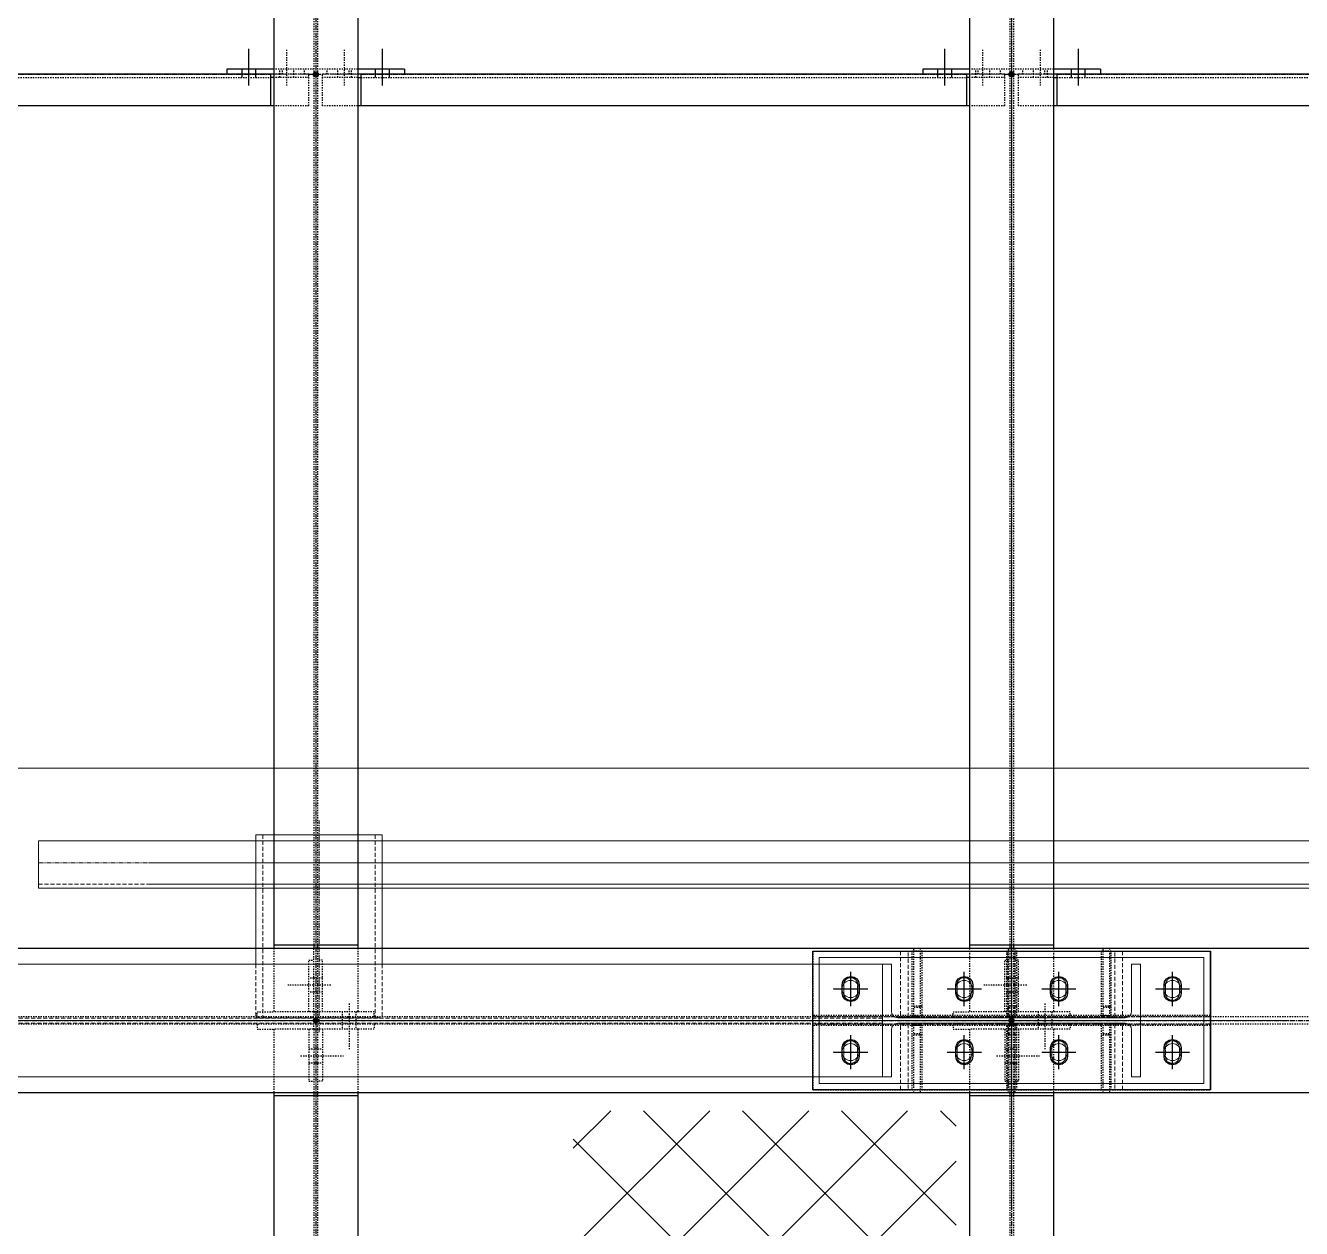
# Model space of a CAD drawing. Header units: millimetres. Extents: x -1319 to 21258, y 11161 to 27532.
# Drawn here: x 9667 to 11689, y 15352 to 17259 of the extents above; entities that cross this region are included whole.
import ezdxf

# ---------------------------------------------------------------- set-up
doc = ezdxf.new("R2010")
doc.units = ezdxf.units.MM
for name, pattern in [('CENTER', [12.7, 7.9375, -1.5875, 1.5875, -1.5875]), ('DXK_LINE_DOT2', [3.9198, 1.9599, -1.9599]), ('HIDDEN', [9.525, 6.35, -3.175]), ('PHANTOM', [2.5, 1.25, -0.25, 0.25, -0.25, 0.25, -0.25])]:
    doc.linetypes.add(name, pattern=pattern)
for name, color, linetype in [('1', 7, 'Continuous'), ('2', 7, 'Continuous'), ('4', 7, 'Continuous')]:
    doc.layers.add(name, color=color, linetype=linetype)
for name, color, linetype, lineweight in [('Belt', 4, 'Continuous', 9), ('CEN', 1, 'CENTER', 9), ('HIDDDEN', 3, 'HIDDEN', 9), ('HIDDEN', 3, 'HIDDEN', 9), ('MAIN OBJECT', 2, 'Continuous', 18), ('PANTHOM', 8, 'PHANTOM', 0), ('STR25', 30, 'Continuous', 5), ('STRUC-25HD', 3, 'HIDDEN', 5)]:
    doc.layers.add(name, color=color, linetype=linetype, lineweight=lineweight)

# ---------------------------------------------------------------- blocks, each defined once
blk = doc.blocks.new('A$Cfeb8c868')
at = {"layer": '4', "linetype": 'Continuous'}
for points in [[(4400, -6304, -1), (4400, -6296, -1)], [(4400, -6304, -1), (4400, -6296, -1)], [(5503, -6304, -1), (5503, -6296, -1)], [(5503, -6304, -1), (5503, -6296, -1)], [(4400, -7804, -1), (4400, -7796, -1)], [(4400, -7804, -1), (4400, -7796, -1)], [(5503, -7804, -1), (5503, -7796, -1)], [(5503, -7804, -1), (5503, -7796, -1)]]:
    blk.add_hatch(color=4, dxfattribs=at).paths.add_polyline_path(points)
at = {"layer": '1', "color": 4, "linetype": 'DXK_LINE_DOT2'}
for p, q in [((4397.1, -4930), (4397.1, -7680.5)), ((4402.8, -4930), (4402.8, -7680.5)), ((5500.1, -4930), (5500.1, -7680.5)), ((5505.8, -4930), (5505.8, -7680.5)), ((4354.2, -6318), (4354.2, -6260)), ((4445.8, -6318), (4445.8, -6260)), ((5457.2, -6318), (5457.2, -6260)), ((5548.8, -6318), (5548.8, -6260)), ((3371.6, -6305), (4328.4, -6305)), ((4389.1, -6300), (4328.4, -6300)), ((4397.1, -6292), (4333.4, -6292)), ((4389.1, -6305), (4333.4, -6305)), ((4343.2, -6300), (4343.2, -6292)), ((4343.2, -6305), (4343.2, -6300)), ((4347.2, -6300), (4347.2, -6292)), ((4365.2, -6300), (4365.2, -6292)), ((4365.2, -6305), (4365.2, -6300)), ((4382.1, -6300), (4382.1, -6292)), ((4389.1, -6350), (4389.1, -6300)), ((4466.6, -6292), (4402.8, -6292)), ((4410.9, -6350), (4410.9, -6300)), ((4471.6, -6300), (4410.9, -6300)), ((4466.6, -6305), (4410.9, -6305)), ((4417.9, -6300), (4417.9, -6292)), ((4434.8, -6300), (4434.8, -6292)), ((4434.8, -6305), (4434.8, -6300)), ((4452.8, -6300), (4452.8, -6292)), ((4456.8, -6300), (4456.8, -6292)), ((4456.8, -6305), (4456.8, -6300)), ((4471.6, -6305), (5431.4, -6305)), ((5492.2, -6300), (5431.4, -6300)), ((5500.1, -6292), (5436.4, -6292)), ((5492.2, -6305), (5436.4, -6305)), ((5446.2, -6300), (5446.2, -6292)), ((5446.2, -6305), (5446.2, -6300)), ((5450.2, -6300), (5450.2, -6292)), ((5468.2, -6300), (5468.2, -6292)), ((5468.2, -6305), (5468.2, -6300)), ((5485.1, -6300), (5485.1, -6292)), ((5492.2, -6350), (5492.2, -6300)), ((5569.6, -6292), (5505.8, -6292)), ((5513.9, -6350), (5513.9, -6300)), ((5574.6, -6300), (5513.9, -6300)), ((5569.6, -6305), (5513.9, -6305)), ((5520.9, -6300), (5520.9, -6292)), ((5537.8, -6300), (5537.8, -6292)), ((5537.8, -6305), (5537.8, -6300)), ((5555.8, -6300), (5555.8, -6292)), ((5559.8, -6300), (5559.8, -6292)), ((5559.8, -6305), (5559.8, -6300)), ((5574.6, -6305), (6131.4, -6305)), ((4389.1, -6350), (4333.4, -6350)), ((4466.6, -6350), (4410.9, -6350)), ((5492.2, -6350), (5436.4, -6350)), ((5569.6, -6350), (5513.9, -6350)), ((4333.4, -7685.5), (4333.4, -7786.1)), ((4389.1, -7786.1), (4389.1, -7704.1)), ((4389.1, -7704.1), (4397.1, -7704.1)), ((4397.1, -7786.1), (4397.1, -7685.5)), ((4402.8, -7685.5), (4402.8, -7786.1)), ((4410.9, -7704.1), (4402.8, -7704.1)), ((4410.9, -7786.1), (4410.9, -7704.1)), ((4466.6, -7685.5), (4466.6, -7786.1)), ((5188, -7690), (5188, -7910)), ((5188, -7690), (5818, -7690)), ((5345, -7690), (5345, -7792)), ((5361, -7690), (5345, -7690)), ((5348.1, -7794.1), (5348.1, -7685.5)), ((5348.1, -7685.5), (5358.1, -7685.5)), ((5358.1, -7685.5), (5358.1, -7794.1)), ((5361, -7792), (5361, -7690)), ((5436.4, -7685.5), (5436.4, -7786.1)), ((5492.2, -7786.1), (5492.2, -7704.1)), ((5492.2, -7704.1), (5500.1, -7704.1)), ((5495, -7690), (5495, -7792)), ((5511, -7690), (5495, -7690)), ((5498.1, -7794.1), (5498.1, -7685.5)), ((5498.1, -7685.5), (5508.1, -7685.5)), ((5500.1, -7685.5), (5500.1, -7786.1)), ((5505.8, -7685.5), (5505.8, -7786.1)), ((5513.9, -7704.1), (5505.8, -7704.1)), ((5508.1, -7685.5), (5508.1, -7794.1)), ((5511, -7792), (5511, -7690)), ((5513.9, -7786.1), (5513.9, -7704.1)), ((5569.6, -7685.5), (5569.6, -7786.1)), ((5645, -7690), (5645, -7792)), ((5661, -7690), (5645, -7690)), ((5648.1, -7794.1), (5648.1, -7685.5)), ((5648.1, -7685.5), (5658.1, -7685.5)), ((5658.1, -7685.5), (5658.1, -7794.1)), ((5661, -7792), (5661, -7690)), ((5818, -7690), (5818, -7910)), ((4423.8, -7744.1), (4355.9, -7744.1)), ((4397.1, -7733.1), (4389.1, -7733.1)), ((4402.8, -7733.1), (4397.1, -7733.1)), ((4410.9, -7733.1), (4402.8, -7733.1)), ((5526.9, -7744.1), (5458.9, -7744.1)), ((5500.1, -7733.1), (5492.2, -7733.1)), ((5505.8, -7733.1), (5500.1, -7733.1)), ((5513.9, -7733.1), (5505.8, -7733.1)), ((4397.1, -7755.1), (4389.1, -7755.1)), ((4402.8, -7755.1), (4397.1, -7755.1)), ((4410.9, -7755.1), (4402.8, -7755.1)), ((5500.1, -7755.1), (5492.2, -7755.1)), ((5505.8, -7755.1), (5500.1, -7755.1)), ((5513.9, -7755.1), (5505.8, -7755.1)), ((4307.1, -7794.1), (4307.1, -7786.1)), ((4307.1, -7786.1), (4333.4, -7786.1)), ((4466.6, -7786.1), (4333.4, -7786.1)), ((4397.1, -7786.1), (4397.1, -7794.1)), ((4402.8, -7786.1), (4402.8, -7794.1)), ((4441.9, -7786.1), (4441.9, -7794.1)), ((4452.8, -7773.1), (4452.8, -7846.1)), ((4463.8, -7786.1), (4463.8, -7794.1)), ((4492.8, -7786.1), (4466.6, -7786.1)), ((4492.8, -7794.1), (4492.8, -7786.1)), ((5361, -7777), (5345, -7777)), ((5358.1, -7779.1), (5348.1, -7779.1)), ((5410.1, -7794.1), (5410.1, -7786.1)), ((5410.1, -7786.1), (5436.4, -7786.1)), ((5569.6, -7786.1), (5436.4, -7786.1)), ((5511, -7777), (5495, -7777)), ((5498.1, -7779.1), (5508.1, -7779.1)), ((5500.1, -7786.1), (5500.1, -7794.1)), ((5505.8, -7786.1), (5505.8, -7794.1)), ((5544.9, -7786.1), (5544.9, -7794.1)), ((5555.8, -7773.1), (5555.8, -7846.1)), ((5566.9, -7786.1), (5566.9, -7794.1)), ((5595.8, -7786.1), (5569.6, -7786.1)), ((5595.8, -7794.1), (5595.8, -7786.1)), ((5661, -7777), (5645, -7777)), ((5658.1, -7779.1), (5648.1, -7779.1)), ((8360, -7794.1), (-190, -7794.1)), ((8360, -7805.9), (-190, -7805.9)), ((4307.1, -7805.9), (4307.1, -7813.9)), ((4397.1, -7813.9), (4397.1, -7805.9)), ((4402.8, -7813.9), (4402.8, -7805.9)), ((4441.9, -7794.1), (4441.9, -7805.9)), ((4441.9, -7805.9), (4441.9, -7813.9)), ((4463.8, -7794.1), (4463.8, -7805.9)), ((4463.8, -7805.9), (4463.8, -7813.9)), ((4492.8, -7805.9), (4492.8, -7813.9)), ((5188, -7808), (5188, -7792)), ((5818, -7792), (5188, -7792)), ((5345, -7792), (5361, -7792)), ((5348.1, -7914.5), (5348.1, -7805.9)), ((5358.1, -7805.9), (5358.1, -7914.5)), ((5410.1, -7805.9), (5410.1, -7813.9)), ((5495, -7792), (5511, -7792)), ((5508.1, -7794.1), (5498.1, -7794.1)), ((5498.1, -7914.5), (5498.1, -7806)), ((5498.1, -7806), (5508.1, -7806)), ((5500.1, -7813.9), (5500.1, -7805.9)), ((5505.8, -7813.9), (5505.8, -7805.9)), ((5508.1, -7806), (5508.1, -7914.5)), ((5544.9, -7794.1), (5544.9, -7805.9)), ((5544.9, -7805.9), (5544.9, -7813.9)), ((5566.9, -7794.1), (5566.9, -7805.9)), ((5566.9, -7805.9), (5566.9, -7813.9)), ((5595.8, -7805.9), (5595.8, -7813.9)), ((5645, -7792), (5661, -7792)), ((5648.1, -7914.5), (5648.1, -7805.9)), ((5658.1, -7805.9), (5658.1, -7914.5)), ((5818, -7808), (5818, -7792)), ((4307.1, -7813.9), (4333.4, -7813.9)), ((4333.4, -7813.9), (4333.4, -7914.5)), ((4466.6, -7813.9), (4333.4, -7813.9)), ((4389.1, -7813.9), (4389.1, -7895.9)), ((4397.1, -7813.9), (4397.1, -7914.5)), ((4402.8, -7813.9), (4402.8, -7914.5)), ((4410.9, -7813.9), (4410.9, -7895.9)), ((4466.6, -7813.9), (4466.6, -7914.5)), ((4492.8, -7813.9), (4466.6, -7813.9)), ((5818, -7808), (5188, -7808)), ((5361, -7808), (5345, -7808)), ((5345, -7808), (5345, -7910)), ((5361, -7823), (5345, -7823)), ((5358.1, -7820.9), (5348.1, -7820.9)), ((5361, -7910), (5361, -7808)), ((5410.1, -7813.9), (5436.4, -7813.9)), ((5436.4, -7813.9), (5436.4, -7914.5)), ((5569.6, -7813.9), (5436.4, -7813.9)), ((5492.2, -7813.9), (5492.2, -7895.9)), ((5511, -7808), (5495, -7808)), ((5495, -7808), (5495, -7910)), ((5511, -7823), (5495, -7823)), ((5498.1, -7821), (5508.1, -7821)), ((5500.1, -7813.9), (5500.1, -7914.5)), ((5505.8, -7813.9), (5505.8, -7914.5)), ((5511, -7910), (5511, -7808)), ((5513.9, -7813.9), (5513.9, -7895.9)), ((5569.6, -7813.9), (5569.6, -7914.5)), ((5595.8, -7813.9), (5569.6, -7813.9)), ((5661, -7808), (5645, -7808)), ((5645, -7808), (5645, -7910)), ((5661, -7823), (5645, -7823)), ((5658.1, -7820.9), (5648.1, -7820.9)), ((5661, -7910), (5661, -7808)), ((4389.1, -7844.9), (4397.1, -7844.9)), ((4397.1, -7844.9), (4402.8, -7844.9)), ((4402.8, -7844.9), (4410.9, -7844.9)), ((5492.2, -7844.9), (5500.1, -7844.9)), ((5500.1, -7844.9), (5505.8, -7844.9)), ((5505.8, -7844.9), (5513.9, -7844.9)), ((4376.1, -7855.9), (4444.1, -7855.9)), ((4389.1, -7866.9), (4397.1, -7866.9)), ((4397.1, -7866.9), (4402.8, -7866.9)), ((4402.8, -7866.9), (4410.9, -7866.9)), ((5479.1, -7855.9), (5547.2, -7855.9)), ((5492.2, -7866.9), (5500.1, -7866.9)), ((5500.1, -7866.9), (5505.8, -7866.9)), ((5505.8, -7866.9), (5513.9, -7866.9)), ((4389.1, -7895.9), (4397.1, -7895.9)), ((4410.9, -7895.9), (4402.8, -7895.9)), ((5492.2, -7895.9), (5500.1, -7895.9)), ((5513.9, -7895.9), (5505.8, -7895.9)), ((8487, -7914.5), (3648.1, -7914.5)), ((4397.1, -7919.5), (4397.1, -9900)), ((4402.8, -7919.5), (4402.8, -9900)), ((5188, -7910), (5818, -7910)), ((5345, -7910), (5361, -7910)), ((5495, -7910), (5511, -7910)), ((5508.1, -7914.5), (5498.1, -7914.5)), ((5500.1, -7919.5), (5500.1, -9900)), ((5505.8, -7919.5), (5505.8, -9900)), ((5645, -7910), (5661, -7910))]:
    blk.add_line(p, q, dxfattribs=at)
at = {"layer": '2', "color": 4, "linetype": 'Continuous'}
for p, q in [((4333.4, -4925), (4333.4, -7685.5)), ((4466.6, -4925), (4466.6, -7685.5)), ((5436.4, -4925), (5436.4, -7685.5)), ((5569.6, -4925), (5569.6, -7685.5)), ((4294.2, -6318), (4294.2, -6260)), ((4505.8, -6318), (4505.8, -6260)), ((5397.2, -6318), (5397.2, -6260)), ((5608.8, -6318), (5608.8, -6260)), ((4328.4, -6300), (3371.6, -6300)), ((4333.4, -6292), (4259.2, -6292)), ((4259.2, -6292), (4259.2, -6300)), ((4283.2, -6300), (4283.2, -6292)), ((4283.2, -6305), (4283.2, -6300)), ((4305.2, -6300), (4305.2, -6292)), ((4305.2, -6305), (4305.2, -6300)), ((4328.4, -6300), (4328.4, -6350)), ((4333.4, -6300), (4328.4, -6300)), ((4333.4, -6305), (4328.4, -6305)), ((4540.8, -6292), (4466.6, -6292)), ((4471.6, -6300), (4466.6, -6300)), ((4466.6, -6305), (4471.6, -6305)), ((5431.4, -6300), (4471.6, -6300)), ((4471.6, -6300), (4471.6, -6350)), ((4494.8, -6300), (4494.8, -6292)), ((4494.8, -6305), (4494.8, -6300)), ((4516.8, -6300), (4516.8, -6292)), ((4516.8, -6305), (4516.8, -6300)), ((4540.8, -6292), (4540.8, -6300)), ((5436.4, -6292), (5362.2, -6292)), ((5362.2, -6292), (5362.2, -6300)), ((5386.2, -6300), (5386.2, -6292)), ((5386.2, -6305), (5386.2, -6300)), ((5408.2, -6300), (5408.2, -6292)), ((5408.2, -6305), (5408.2, -6300)), ((5431.4, -6300), (5431.4, -6350)), ((5436.4, -6300), (5431.4, -6300)), ((5436.4, -6305), (5431.4, -6305)), ((5643.8, -6292), (5569.6, -6292)), ((5574.6, -6300), (5569.6, -6300)), ((5569.6, -6305), (5574.6, -6305)), ((6131.4, -6300), (5574.6, -6300)), ((5574.6, -6300), (5574.6, -6350)), ((5597.8, -6300), (5597.8, -6292)), ((5597.8, -6305), (5597.8, -6300)), ((5619.8, -6300), (5619.8, -6292)), ((5619.8, -6305), (5619.8, -6300)), ((5643.8, -6292), (5643.8, -6300)), ((4333.4, -6350), (3366.6, -6350)), ((5436.4, -6350), (4466.6, -6350)), ((6136.4, -6350), (5569.6, -6350)), ((4466.6, -7680.5), (4333.4, -7680.5)), ((4397.1, -7680.5), (4397.1, -7685.5)), ((4402.8, -7680.5), (4402.8, -7685.5)), ((5569.6, -7680.5), (5436.4, -7680.5)), ((5500.1, -7680.5), (5500.1, -7685.5)), ((5505.8, -7680.5), (5505.8, -7685.5)), ((-190, -7685.5), (5993, -7685.5)), ((5188, -7910), (5188, -7690)), ((5188, -7690), (5818, -7690)), ((5818, -7690), (5818, -7910)), ((5248, -7777), (5248, -7723)), ((5428, -7777), (5428, -7723)), ((5578, -7777), (5578, -7723)), ((5758, -7777), (5758, -7723)), ((5234.5, -7743.5), (5235.5, -7738.3)), ((5234.5, -7756.5), (5234.5, -7743.5)), ((5235.5, -7738.3), (5238.5, -7733.9)), ((5238.5, -7733.9), (5242.8, -7731)), ((5242.8, -7731), (5248, -7730)), ((5248, -7730), (5248, -7730)), ((5248, -7730), (5253.2, -7731)), ((5253.2, -7731), (5257.5, -7733.9)), ((5257.5, -7733.9), (5260.5, -7738.3)), ((5260.5, -7738.3), (5261.5, -7743.5)), ((5261.5, -7743.5), (5261.5, -7756.5)), ((5414.5, -7743.5), (5415.5, -7738.3)), ((5414.5, -7756.5), (5414.5, -7743.5)), ((5415.5, -7738.3), (5418.5, -7733.9)), ((5418.5, -7733.9), (5422.8, -7731)), ((5422.8, -7731), (5428, -7730)), ((5428, -7730), (5428, -7730)), ((5428, -7730), (5433.2, -7731)), ((5433.2, -7731), (5437.5, -7733.9)), ((5437.5, -7733.9), (5440.5, -7738.3)), ((5440.5, -7738.3), (5441.5, -7743.5)), ((5441.5, -7743.5), (5441.5, -7756.5)), ((5564.5, -7743.5), (5565.5, -7738.3)), ((5564.5, -7756.5), (5564.5, -7743.5)), ((5565.5, -7738.3), (5568.5, -7733.9)), ((5568.5, -7733.9), (5572.8, -7731)), ((5572.8, -7731), (5578, -7730)), ((5578, -7730), (5578, -7730)), ((5578, -7730), (5583.2, -7731)), ((5583.2, -7731), (5587.5, -7733.9)), ((5587.5, -7733.9), (5590.5, -7738.3)), ((5590.5, -7738.3), (5591.5, -7743.5)), ((5591.5, -7743.5), (5591.5, -7756.5)), ((5744.5, -7743.5), (5745.5, -7738.3)), ((5744.5, -7756.5), (5744.5, -7743.5)), ((5745.5, -7738.3), (5748.5, -7734)), ((5748.5, -7734), (5752.8, -7731)), ((5752.8, -7731), (5758, -7730)), ((5758, -7730), (5758, -7730)), ((5758, -7730), (5763.2, -7731)), ((5763.2, -7731), (5767.5, -7734)), ((5767.5, -7734), (5770.5, -7738.3)), ((5770.5, -7738.3), (5771.5, -7743.5)), ((5771.5, -7743.5), (5771.5, -7756.5)), ((5221, -7750), (5275, -7750)), ((5235.5, -7761.6), (5234.5, -7756.5)), ((5238.5, -7766), (5235.5, -7761.6)), ((5260.5, -7761.6), (5257.5, -7766)), ((5261.5, -7756.5), (5260.5, -7761.6)), ((5401, -7750), (5455, -7750)), ((5415.5, -7761.6), (5414.5, -7756.5)), ((5418.5, -7766), (5415.5, -7761.6)), ((5440.5, -7761.6), (5437.5, -7766)), ((5441.5, -7756.5), (5440.5, -7761.6)), ((5551, -7750), (5605, -7750)), ((5565.5, -7761.7), (5564.5, -7756.5)), ((5568.5, -7766), (5565.5, -7761.7)), ((5590.5, -7761.7), (5587.5, -7766)), ((5591.5, -7756.5), (5590.5, -7761.7)), ((5731, -7750), (5785, -7750)), ((5745.5, -7761.7), (5744.5, -7756.5)), ((5748.5, -7766.1), (5745.5, -7761.7)), ((5770.5, -7761.7), (5767.5, -7766.1)), ((5771.5, -7756.5), (5770.5, -7761.7)), ((5242.8, -7768.9), (5238.5, -7766)), ((5248, -7770), (5242.8, -7768.9)), ((5253.2, -7768.9), (5248, -7770)), ((5248, -7770), (5248, -7770)), ((5257.5, -7766), (5253.2, -7768.9)), ((5422.8, -7769), (5418.5, -7766)), ((5428, -7770), (5422.8, -7769)), ((5433.2, -7769), (5428, -7770)), ((5428, -7770), (5428, -7770)), ((5437.5, -7766), (5433.2, -7769)), ((5572.8, -7769), (5568.5, -7766)), ((5578, -7770), (5572.8, -7769)), ((5583.2, -7769), (5578, -7770)), ((5578, -7770), (5578, -7770)), ((5587.5, -7766), (5583.2, -7769)), ((5752.8, -7769), (5748.5, -7766.1)), ((5758, -7770), (5752.8, -7769)), ((5763.2, -7769), (5758, -7770)), ((5758, -7770), (5758, -7770)), ((5767.5, -7766.1), (5763.2, -7769)), ((5248, -7877), (5248, -7823)), ((5428, -7877), (5428, -7823)), ((5578, -7877), (5578, -7823)), ((5758, -7877), (5758, -7823)), ((5234.5, -7843.5), (5235.5, -7838.3)), ((5234.5, -7856.5), (5234.5, -7843.5)), ((5235.5, -7838.3), (5238.4, -7833.9)), ((5238.4, -7833.9), (5242.8, -7831)), ((5242.8, -7831), (5248, -7830)), ((5248, -7830), (5248, -7830)), ((5248, -7830), (5253.2, -7831)), ((5253.2, -7831), (5257.5, -7833.9)), ((5257.5, -7833.9), (5260.5, -7838.3)), ((5260.5, -7838.3), (5261.5, -7843.5)), ((5261.5, -7843.5), (5261.5, -7856.5)), ((5414.5, -7843.5), (5415.5, -7838.3)), ((5414.5, -7856.5), (5414.5, -7843.5)), ((5415.5, -7838.3), (5418.4, -7833.9)), ((5418.4, -7833.9), (5422.8, -7831)), ((5422.8, -7831), (5428, -7830)), ((5428, -7830), (5428, -7830)), ((5428, -7830), (5433.2, -7831)), ((5433.2, -7831), (5437.5, -7833.9)), ((5437.5, -7833.9), (5440.5, -7838.3)), ((5440.5, -7838.3), (5441.5, -7843.5)), ((5441.5, -7843.5), (5441.5, -7856.5)), ((5564.5, -7843.5), (5565.5, -7838.3)), ((5564.5, -7856.5), (5564.5, -7843.5)), ((5565.5, -7838.3), (5568.4, -7833.9)), ((5568.4, -7833.9), (5572.8, -7831)), ((5572.8, -7831), (5578, -7830)), ((5578, -7830), (5578, -7830)), ((5578, -7830), (5583.2, -7831)), ((5583.2, -7831), (5587.5, -7833.9)), ((5587.5, -7833.9), (5590.5, -7838.3)), ((5590.5, -7838.3), (5591.5, -7843.5)), ((5591.5, -7843.5), (5591.5, -7856.5)), ((5744.5, -7843.5), (5745.5, -7838.3)), ((5744.5, -7856.5), (5744.5, -7843.5)), ((5745.5, -7838.3), (5748.4, -7834)), ((5748.4, -7834), (5752.8, -7831)), ((5752.8, -7831), (5758, -7830)), ((5758, -7830), (5758, -7830)), ((5758, -7830), (5763.2, -7831)), ((5763.2, -7831), (5767.5, -7834)), ((5767.5, -7834), (5770.5, -7838.3)), ((5770.5, -7838.3), (5771.5, -7843.5)), ((5771.5, -7843.5), (5771.5, -7856.5)), ((5221, -7850), (5275, -7850)), ((5235.5, -7861.6), (5234.5, -7856.5)), ((5238.4, -7866), (5235.5, -7861.6)), ((5242.8, -7868.9), (5238.4, -7866)), ((5257.5, -7866), (5253.2, -7868.9)), ((5260.5, -7861.6), (5257.5, -7866)), ((5261.5, -7856.5), (5260.5, -7861.6)), ((5401, -7850), (5455, -7850)), ((5415.5, -7861.6), (5414.5, -7856.5)), ((5418.4, -7866), (5415.5, -7861.6)), ((5422.8, -7869), (5418.4, -7866)), ((5437.5, -7866), (5433.2, -7869)), ((5440.5, -7861.6), (5437.5, -7866)), ((5441.5, -7856.5), (5440.5, -7861.6)), ((5551, -7850), (5605, -7850)), ((5565.5, -7861.7), (5564.5, -7856.5)), ((5568.4, -7866), (5565.5, -7861.7)), ((5572.8, -7869), (5568.4, -7866)), ((5587.5, -7866), (5583.2, -7869)), ((5590.5, -7861.7), (5587.5, -7866)), ((5591.5, -7856.5), (5590.5, -7861.7)), ((5731, -7850), (5785, -7850)), ((5745.5, -7861.7), (5744.5, -7856.5)), ((5748.4, -7866.1), (5745.5, -7861.7)), ((5752.8, -7869), (5748.4, -7866.1)), ((5767.5, -7866.1), (5763.2, -7869)), ((5770.5, -7861.7), (5767.5, -7866.1)), ((5771.5, -7856.5), (5770.5, -7861.7)), ((5248, -7870), (5242.8, -7868.9)), ((5253.2, -7868.9), (5248, -7870)), ((5248, -7870), (5248, -7870)), ((5428, -7870), (5422.8, -7869)), ((5433.2, -7869), (5428, -7870)), ((5428, -7870), (5428, -7870)), ((5578, -7870), (5572.8, -7869)), ((5583.2, -7869), (5578, -7870)), ((5578, -7870), (5578, -7870)), ((5758, -7870), (5752.8, -7869)), ((5763.2, -7869), (5758, -7870)), ((5758, -7870), (5758, -7870)), ((8375, -7914.5), (-190, -7914.5)), ((4333.4, -7914.5), (4333.4, -9860)), ((4466.6, -7919.5), (4333.4, -7919.5)), ((4397.1, -7914.5), (4397.1, -7919.5)), ((4402.8, -7914.5), (4402.8, -7919.5)), ((4466.6, -7914.5), (4466.6, -9905)), ((5818, -7910), (5188, -7910)), ((5436.4, -7914.5), (5436.4, -9905)), ((5569.6, -7919.5), (5436.4, -7919.5)), ((5500.1, -7914.5), (5500.1, -7919.5)), ((5505.8, -7914.5), (5505.8, -7919.5)), ((5569.6, -7914.5), (5569.6, -9905))]:
    blk.add_line(p, q, dxfattribs=at)
at = {"layer": '4', "color": 4, "linetype": 'CENTER'}
for p, q in [((4400, -4800), (4400, -7800)), ((5503, -4800), (5503, -7800)), ((3371.6, -6300), (4328.4, -6300)), ((4389.1, -6300), (4400, -6300)), ((4400, -6300), (4410.9, -6300)), ((4471.6, -6300), (5431.4, -6300)), ((5492.2, -6300), (5503, -6300)), ((5503, -6300), (5513.9, -6300)), ((5574.6, -6300), (6131.4, -6300)), ((-190, -7800), (8500, -7800)), ((4400, -7800), (4400, -10000)), ((5503, -7800), (5503, -10000))]:
    blk.add_line(p, q, dxfattribs=at)
at = {"layer": '4', "color": 4, "linetype": 'Continuous'}
for centre in [(4400, -6300), (4400, -6300), (5503, -6300), (5503, -6300), (4400, -7800), (4400, -7800), (5503, -7800), (5503, -7800)]:
    blk.add_circle(centre, 4, dxfattribs=at)
blk = doc.blocks.new('A$C8184bacf')
at = {"layer": 'Belt', "color": 1}
blk.add_line((15507.6, -7400, 448149754.8), (2588.1, -7400, 448149754.8), dxfattribs=at)
at = {"layer": 'CEN', "color": 1}
for p, q in [((5502.8, -4503.9, 448149760.3), (5502.8, -8096.1, 448149760.3)), ((3000.1, -6300, 448149754.8), (15497.4, -6300, 448149754.8)), ((4405.3, -7818.3, 7498900601.5), (4405.3, -7482.9, 7498900601.5)), ((3960.5, -7550, 448149754.8), (11884.2, -7550, 448149754.8)), ((15507.8, -7550, 448149754.8), (4136.2, -7550, 448149754.8)), ((5502.8, -7643.6, 448149760.3), (5502.8, -7956.4, 448149760.3)), ((5502.8, -7665.6, 448149760.3), (5502.8, -7934.4, 448149760.3)), ((5247.8, -7776.1, 453584272.4), (5247.8, -7723.9, 453584272.4)), ((5427.8, -7776.1, 453584272.4), (5427.8, -7723.9, 453584272.4)), ((5577.8, -7776.1, 453584272.4), (5577.8, -7723.9, 453584272.4)), ((5757.8, -7776.1, 453584272.4), (5757.8, -7723.9, 453584272.4)), ((5247.8, -7770, 448149760.3), (5247.8, -7730, 448149760.3)), ((5427.7, -7770, 448149760.3), (5427.7, -7730, 448149760.3)), ((5577.9, -7770, 448149760.3), (5577.9, -7730, 448149760.3)), ((5757.8, -7770, 448149760.3), (5757.8, -7730, 448149760.3)), ((5220.3, -7750, 453584272.4), (5274, -7750, 453584272.4)), ((5221.7, -7750, 448149760.3), (5273.9, -7750, 448149760.3)), ((5453.8, -7750, 453584272.4), (5401.5, -7750, 453584272.4)), ((5401.6, -7750, 448149760.3), (5453.8, -7750, 448149760.3)), ((5604, -7750, 448149760.3), (5551.7, -7750, 448149760.3)), ((5551.8, -7750, 453584272.4), (5604, -7750, 453584272.4)), ((5731.7, -7750, 448149760.3), (5783.9, -7750, 448149760.3)), ((5731.8, -7750, 453584272.4), (5784, -7750, 453584272.4)), ((3055.6, -7800, 448149760.3), (5941.9, -7800, 448149760.3)), ((5142.8, -7800, 448149760.3), (5862.8, -7800, 448149760.3)), ((5151.2, -7800, 448149760.3), (5854.4, -7800, 448149760.3)), ((5247.8, -7823.9, 453584272.4), (5247.8, -7876.1, 453584272.4)), ((5427.8, -7823.9, 453584272.4), (5427.8, -7876.1, 453584272.4)), ((5577.8, -7823.9, 453584272.4), (5577.8, -7876.1, 453584272.4)), ((5757.8, -7823.9, 453584272.4), (5757.8, -7876.1, 453584272.4)), ((5247.8, -7870, 448149760.3), (5247.8, -7830, 448149760.3)), ((5427.7, -7870, 448149760.3), (5427.7, -7830, 448149760.3)), ((5577.9, -7870, 448149760.3), (5577.9, -7830, 448149760.3)), ((5757.8, -7870, 448149760.3), (5757.8, -7830, 448149760.3)), ((5274, -7850, 453584272.4), (5220.3, -7850, 453584272.4)), ((5273.9, -7850, 448149760.3), (5221.7, -7850, 448149760.3)), ((5401.5, -7850, 453584272.4), (5453.8, -7850, 453584272.4)), ((5453.8, -7850, 448149760.3), (5401.6, -7850, 448149760.3)), ((5551.7, -7850, 448149760.3), (5604, -7850, 448149760.3)), ((5604, -7850, 453584272.4), (5551.8, -7850, 453584272.4)), ((5783.9, -7850, 448149760.3), (5731.7, -7850, 448149760.3)), ((5784, -7850, 453584272.4), (5731.8, -7850, 453584272.4))]:
    blk.add_line(p, q, dxfattribs=at)
at = {"layer": 'HIDDDEN', "color": 1}
for p, q in [((4316.4, -7505.7, 7498900601.5), (4316.4, -7795.6, 7498900601.5)), ((4494.3, -7505.7, 7498900601.5), (4494.3, -7795.6, 7498900601.5)), ((4305.3, -7710.6, 7498900601.5), (4305.3, -7795.6, 7498900601.5)), ((4505.3, -7710.6, 7498900601.5), (4505.3, -7795.6, 7498900601.5)), ((4305.3, -7795.6, 7498900601.5), (4505.3, -7795.6, 7498900601.5))]:
    blk.add_line(p, q, dxfattribs=at)
at = {"layer": 'HIDDEN', "color": 1}
for p, q in [((3960.5, -7583.9, 9241202660.3), (11884.2, -7583.9, 9241202660.3)), ((15507.9, -7583.9, 7498900601.5), (4136.2, -7583.9, 7498900601.5)), ((5298.1, -7796.2, 448149760.3), (3298.1, -7796.2, 448149760.3)), ((5298.1, -7804.3, 448149760.3), (3298.1, -7804.3, 448149760.3))]:
    blk.add_line(p, q, dxfattribs=at)
at = {"layer": 'HIDDEN', "color": 1, "ltscale": 0.2}
for p, q in [((5236.8, -7743, 448149760.3), (5236.8, -7757, 448149760.3)), ((5258.8, -7757, 448149760.3), (5258.8, -7743, 448149760.3)), ((5416.7, -7757, 448149760.3), (5416.7, -7743, 448149760.3)), ((5438.7, -7743, 448149760.3), (5438.7, -7757, 448149760.3)), ((5566.8, -7743, 448149760.3), (5566.8, -7757, 448149760.3)), ((5588.8, -7757, 448149760.3), (5588.8, -7743, 448149760.3)), ((5746.8, -7743, 448149760.3), (5746.8, -7757, 448149760.3)), ((5768.8, -7757, 448149760.3), (5768.8, -7743, 448149760.3)), ((5236.8, -7857, 448149760.3), (5236.8, -7843, 448149760.3)), ((5258.8, -7843, 448149760.3), (5258.8, -7857, 448149760.3)), ((5416.7, -7843, 448149760.3), (5416.7, -7857, 448149760.3)), ((5438.7, -7857, 448149760.3), (5438.7, -7843, 448149760.3)), ((5566.8, -7857, 448149760.3), (5566.8, -7843, 448149760.3)), ((5588.8, -7843, 448149760.3), (5588.8, -7857, 448149760.3)), ((5746.8, -7857, 448149760.3), (5746.8, -7843, 448149760.3)), ((5768.8, -7843, 448149760.3), (5768.8, -7857, 448149760.3))]:
    blk.add_line(p, q, dxfattribs=at)
for centre, start, end in [((5247.8, -7743, 448149760.3), 0, 180), ((5427.7, -7743, 448149760.3), 0, 180), ((5577.8, -7743, 448149760.3), 0, 180), ((5757.8, -7743, 448149760.3), 0, 180), ((5247.8, -7757, 448149760.3), 180, 0), ((5427.7, -7757, 448149760.3), 180, 0), ((5577.8, -7757, 448149760.3), 180, 0), ((5757.8, -7757, 448149760.3), 180, 0), ((5247.8, -7843, 448149760.3), 0, 180), ((5427.7, -7843, 448149760.3), 0, 180), ((5577.8, -7843, 448149760.3), 0, 180), ((5757.8, -7843, 448149760.3), 0, 180), ((5247.8, -7857, 448149760.3), 180, 0), ((5427.7, -7857, 448149760.3), 180, 0), ((5577.8, -7857, 448149760.3), 180, 0), ((5757.8, -7857, 448149760.3), 180, 0)]:
    blk.add_arc(centre, 11, start, end, dxfattribs=at)
at = {"layer": 'MAIN OBJECT', "color": 1}
for p, q in [((3960.5, -7515, 448149754.8), (3960.5, -7590, 448149754.8)), ((3960.5, -7515, 448149754.8), (11884.2, -7515, 448149754.8)), ((15507.8, -7515, 448149754.8), (4136.2, -7515, 448149754.8)), ((4305.3, -7505.7, 7498900601.5), (4305.3, -7710.6, 7498900601.5)), ((4505.3, -7505.7, 7498900601.5), (4305.3, -7505.7, 7498900601.5)), ((4505.3, -7505.7, 7498900601.5), (4505.3, -7710.6, 7498900601.5)), ((3960.5, -7590, 448149754.8), (11884.2, -7590, 448149754.8)), ((15507.9, -7590, 448149754.8), (4136.2, -7590, 448149754.8)), ((5298.1, -7710.6, 448149760.3), (3298.1, -7710.6, 448149760.3)), ((5298.1, -7889.4, 448149760.3), (5298.1, -7710.6, 448149760.3)), ((5298.1, -7710.6, 448149760.3), (5312.4, -7710.6, 448149760.3)), ((5312.4, -7710.6, 448149760.3), (5312.4, -7785.4, 448149760.3)), ((5693.2, -7785.4, 448149760.3), (5693.2, -7710.6, 448149760.3)), ((5693.2, -7710.6, 448149760.3), (5707.5, -7710.6, 448149760.3)), ((5707.5, -7710.6, 448149760.3), (5707.5, -7889.4, 448149760.3)), ((5322.6, -7795.6, 448149760.3), (5683, -7795.6, 448149760.3)), ((5683, -7804.4, 448149760.3), (5322.6, -7804.4, 448149760.3)), ((5312.4, -7814.6, 448149760.3), (5312.4, -7889.4, 448149760.3)), ((5693.2, -7889.4, 448149760.3), (5693.2, -7814.6, 448149760.3)), ((5298.1, -7889.4, 448149760.3), (3298.1, -7889.4, 448149760.3)), ((5312.4, -7889.4, 448149760.3), (5298.1, -7889.4, 448149760.3)), ((5707.5, -7889.4, 448149760.3), (5693.2, -7889.4, 448149760.3))]:
    blk.add_line(p, q, dxfattribs=at)
at = {"layer": 'MAIN OBJECT', "color": 1, "ltscale": 0.2}
for p, q in [((5197.8, -7700, 442715248.2), (5807.8, -7700, 442715248.2)), ((5197.8, -7900, 442715248.2), (5197.8, -7700, 442715248.2)), ((5807.8, -7700, 442715248.2), (5807.8, -7900, 442715248.2)), ((5807.8, -7900, 442715248.2), (5197.8, -7900, 442715248.2))]:
    blk.add_line(p, q, dxfattribs=at)
at = {"layer": 'MAIN OBJECT', "color": 1}
for centre in [(5247.8, -7750, 448150274), (5427.7, -7750, 448149754.6), (5577.9, -7750, 448149754.6), (5757.8, -7750, 448150274), (5247.8, -7850, 448150274), (5427.7, -7850, 448149754.6), (5577.9, -7850, 448149754.6), (5757.8, -7850, 448150274)]:
    blk.add_circle(centre, 13.5, dxfattribs=at)
for centre, start, end in [((5322.6, -7785.4, 448149760.3), 180, 270), ((5683, -7785.4, 448149760.3), 270, 0), ((5322.6, -7814.6, 448149760.3), 90, 180), ((5683, -7814.6, 448149760.3), 0, 90)]:
    blk.add_arc(centre, 10.2, start, end, dxfattribs=at)
at = {"layer": 'PANTHOM', "color": 1, "linetype": 'Continuous'}
for p, q in [((5338.1, -7942.9, 448149757.9), (4808.3, -8472.7, 448149757.9)), ((5181.3, -7942.9, 448149757.9), (4808.3, -8315.9, 448149757.9)), ((5024.4, -7942.9, 448149757.9), (4808.3, -8159, 448149757.9)), ((4867.6, -7942.9, 448149757.9), (4808.3, -8002.2, 448149757.9)), ((4919.7, -7942.9, 448149757.9), (5414.9, -8438, 448149757.9)), ((5076.6, -7942.9, 448149757.9), (5414.9, -8281.2, 448149757.9)), ((5233.4, -7942.9, 448149757.9), (5414.9, -8124.3, 448149757.9)), ((5390.3, -7942.9, 448149757.9), (5414.9, -7967.5, 448149757.9)), ((4808.3, -7988.3, 448149757.9), (5365.1, -8545.1, 448149757.9)), ((5414.9, -8023, 448149757.9), (4892.8, -8545.1, 448149757.9))]:
    blk.add_line(p, q, dxfattribs=at)
at = {"layer": 'STR25', "color": 1, "ltscale": 0.2}
for p, q in [((5187.8, -7690, 448149760.3), (5817.8, -7690, 448149760.3)), ((5187.8, -7910, 448149760.3), (5187.8, -7690, 448149760.3)), ((5817.8, -7690, 448149760.3), (5817.8, -7910, 448149760.3)), ((5817.8, -7910, 448149760.3), (5187.8, -7910, 448149760.3))]:
    blk.add_line(p, q, dxfattribs=at)
at = {"layer": 'STRUC-25HD', "color": 1}
for p, q in [((5338.8, -7690, 448149760.3), (5326.8, -7690, 448149760.3)), ((5326.8, -7690, 448149760.3), (5326.8, -7794, 448149760.3)), ((5338.8, -7794, 448149760.3), (5338.8, -7690, 448149760.3)), ((5496.8, -7690, 448149760.3), (5508.8, -7690, 448149760.3)), ((5496.8, -7794, 448149760.3), (5496.8, -7690, 448149760.3)), ((5508.8, -7690, 448149760.3), (5508.8, -7794, 448149760.3)), ((5666.8, -7690, 448149760.3), (5678.8, -7690, 448149760.3)), ((5666.8, -7794, 448149760.3), (5666.8, -7690, 448149760.3)), ((5678.8, -7690, 448149760.3), (5678.8, -7794, 448149760.3)), ((5187.8, -7806, 448149760.3), (5187.8, -7794, 448149760.3)), ((5187.8, -7794, 448149760.3), (5817.8, -7794, 448149760.3)), ((5817.8, -7806, 448149760.3), (5187.8, -7806, 448149760.3)), ((5326.8, -7794, 448149760.3), (5338.8, -7794, 448149760.3)), ((5326.8, -7910, 448149760.3), (5326.8, -7806, 448149760.3)), ((5326.8, -7806, 448149760.3), (5338.8, -7806, 448149760.3)), ((5338.8, -7806, 448149760.3), (5338.8, -7910, 448149760.3)), ((5508.8, -7794, 448149760.3), (5496.8, -7794, 448149760.3)), ((5508.8, -7806, 448149760.3), (5496.8, -7806, 448149760.3)), ((5496.8, -7806, 448149760.3), (5496.8, -7910, 448149760.3)), ((5508.8, -7910, 448149760.3), (5508.8, -7806, 448149760.3)), ((5678.8, -7794, 448149760.3), (5666.8, -7794, 448149760.3)), ((5678.8, -7806, 448149760.3), (5666.8, -7806, 448149760.3)), ((5666.8, -7806, 448149760.3), (5666.8, -7910, 448149760.3)), ((5678.8, -7910, 448149760.3), (5678.8, -7806, 448149760.3)), ((5817.8, -7794, 448149760.3), (5817.8, -7806, 448149760.3)), ((5338.8, -7910, 448149760.3), (5326.8, -7910, 448149760.3)), ((5496.8, -7910, 448149760.3), (5508.8, -7910, 448149760.3)), ((5666.8, -7910, 448149760.3), (5678.8, -7910, 448149760.3))]:
    blk.add_line(p, q, dxfattribs=at)

msp = doc.modelspace()

# ---------------------------------------------------------------- block references
for name in ['A$C8184bacf', 'A$Cfeb8c868']:
    msp.add_blockref(name, (5726.8, 23482))

doc.saveas('drawing.dxf')
